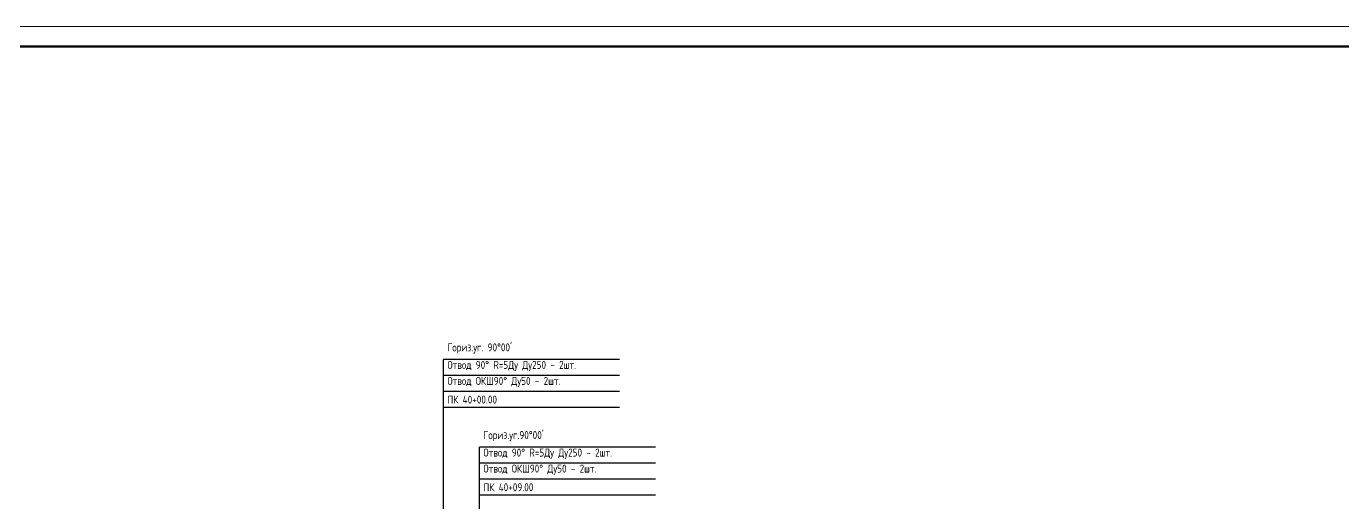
# Model space of a CAD drawing. Extents: x 27 to 1288, y -35 to 667.
# Drawn here: x 629.9 to 958.9, y 509.2 to 628.2 of the extents above; entities that cross this region are included whole.
import ezdxf

# ---------------------------------------------------------------- set-up
doc = ezdxf.new("R2010")
doc.units = 0
doc.layers.add('ИИ_ГЕОЛОГИЯ_025', color=7, linetype='Continuous', lineweight=25)
doc.layers.add('ТХ-Л', color=140, linetype='Continuous')

# ---------------------------------------------------------------- blocks, each defined once
blk = doc.blocks.new('Siberia.Format{29e97dca-823b-4f4a-92bd-6423e5008af1}')
at = {"layer": 'ИИ_ГЕОЛОГИЯ_025', "color": 0, "linetype": 'Continuous', "lineweight": 15}
blk.add_lwpolyline([(0, 0), (1261, 0), (1261, 594), (0, 594), (0, 0)], dxfattribs=at)
at = {"layer": 'ИИ_ГЕОЛОГИЯ_025', "color": 0, "linetype": 'Continuous', "lineweight": 60}
blk.add_lwpolyline([(20, 5), (1256, 5), (1256, 589), (20, 589), (20, 5)], dxfattribs=at)

msp = doc.modelspace()

# ---------------------------------------------------------------- linework, layer by layer
at = {"layer": 'ТХ-Л'}
for p, q in [((778.158, 544.962), (734.11, 544.962)), ((734.11, 302.242), (734.11, 544.962)), ((778.158, 540.962), (734.11, 540.962)), ((778.158, 536.962), (734.11, 536.962)), ((778.158, 532.962), (734.11, 532.962)), ((787.158, 523.047), (743.11, 523.047)), ((787.158, 523.047), (743.11, 523.047)), ((743.11, 302.242), (743.11, 523.047)), ((787.158, 519.047), (743.11, 519.047)), ((787.158, 515.047), (743.11, 515.047)), ((787.158, 511.047), (743.11, 511.047))]:
    msp.add_line(p, q, dxfattribs=at)

# ---------------------------------------------------------------- block references
at = {"layer": 'ИИ_ГЕОЛОГИЯ_025', "linetype": 'Continuous'}
msp.add_blockref('Siberia.Format{29e97dca-823b-4f4a-92bd-6423e5008af1}', (26.948, 34.242), dxfattribs=at)

# ---------------------------------------------------------------- texts
at = {"layer": 'ТХ-Л', "char_height": 2, "attachment_point": 1}
for s, insert, width in [("\\Fsimplex.shx;\\W0.8000000000;\\T1.0000000000;\\o\\lГориз.уг. 90°00'", (735.11, 549.009), 20.57143), ('{\\Fsimplex|c204;\\W0.8;Отвод 90° R=5Ду Ду250 - 2шт.}', (735.11, 544.628), 44.26667), ('\\Fsimplex.shx;\\W0.8000000000;\\T1.0000000000;\\o\\lОтвод ОКШ90° Ду50 - 2шт.', (735.11, 540.628), 38.70476), ('{\\Fsimplex|c204;\\W0.8;ПК 40+00.00}', (735.11, 535.962), 17.06667), ("\\Fsimplex.shx;\\W0.8000000000;\\T1.0000000000;\\o\\lГориз.уг.90°00'", (744.11, 527.095), 19.12381), ('{\\Fsimplex|c204;\\W0.8;Отвод 90° R=5Ду Ду250 - 2шт.}', (744.11, 522.714), 44.26667), ('\\Fsimplex.shx;\\W0.8000000000;\\T1.0000000000;\\o\\lОтвод ОКШ90° Ду50 - 2шт.', (744.11, 518.714), 38.70476), ('{\\Fsimplex|c204;\\W0.8;ПК 40+09.00}', (744.11, 514.047), 17.37143)]:
    msp.add_mtext(s, dxfattribs=dict(at, insert=insert, width=width))

doc.saveas('drawing.dxf')
